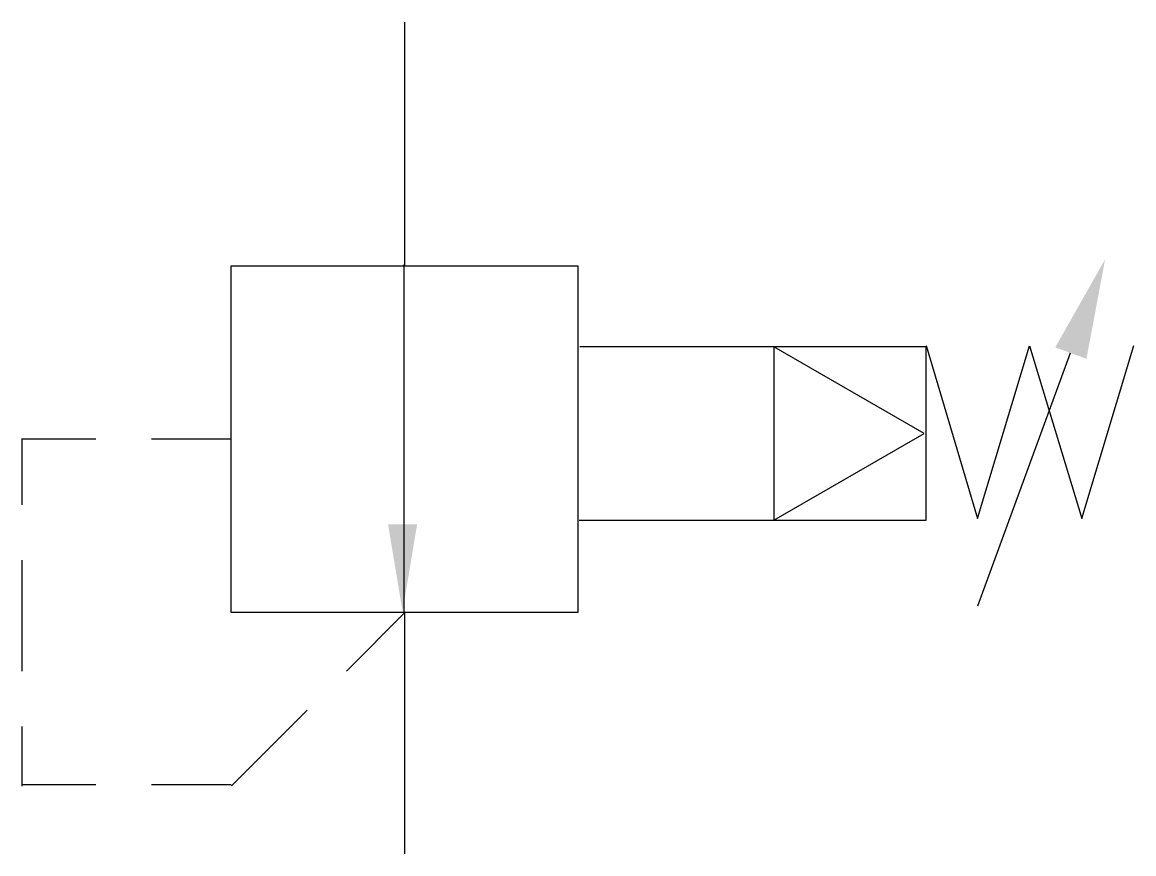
# Model space of a CAD drawing. Extents: x 135.7 to 167.8, y 60.7 to 84.7.
import ezdxf

# ---------------------------------------------------------------- set-up
doc = ezdxf.new("R2010")
doc.units = 0
doc.header["$LTSCALE"] = 5
doc.header["$MEASUREMENT"] = 0
doc.layers.add('11', color=1, linetype='CONTINUOUS')
doc.layers.add('12', color=2, linetype='CONTINUOUS')

msp = doc.modelspace()

# ---------------------------------------------------------------- linework, layer by layer
at = {"layer": '11'}
for p, q in [((146.751, 84.684), (146.751, 77.652)), ((141.748, 77.652), (151.748, 77.652)), ((141.748, 67.652), (141.748, 77.652)), ((146.733, 77.694), (146.733, 67.678)), ((151.748, 77.652), (151.748, 67.652)), ((161.794, 75.359), (163.276, 70.361)), ((166.281, 70.361), (167.784, 75.359)), ((161.791, 75.314), (151.81, 75.314)), ((157.404, 75.313), (157.404, 70.313)), ((161.734, 72.813), (157.404, 75.313)), ((161.791, 70.314), (161.791, 75.314)), ((163.276, 70.361), (164.779, 75.343)), ((165.949, 75.137), (163.28, 67.831)), ((164.779, 75.343), (166.281, 70.361)), ((157.404, 70.313), (161.734, 72.813)), ((151.791, 70.314), (161.791, 70.314)), ((151.748, 67.652), (141.748, 67.652)), ((146.751, 67.652), (146.751, 60.689))]:
    msp.add_line(p, q, dxfattribs=at)
at = {"layer": '12'}
for p, q in [((135.722, 70.76), (135.722, 72.667)), ((137.846, 72.655), (135.722, 72.655)), ((141.748, 72.655), (139.446, 72.655)), ((135.722, 65.96), (135.722, 69.16)), ((146.768, 67.657), (145.073, 65.962)), ((143.941, 64.831), (141.759, 62.649)), ((135.722, 62.641), (135.722, 64.36)), ((137.846, 62.675), (135.722, 62.675)), ((141.748, 62.675), (139.446, 62.675))]:
    msp.add_line(p, q, dxfattribs=at)
for points in [[(165.518, 75.301), (166.419, 74.972), (166.957, 77.842)], [(146.273, 70.198), (147.113, 70.198), (146.693, 67.678)]]:
    msp.add_solid(points, dxfattribs=at)

doc.saveas('drawing.dxf')
